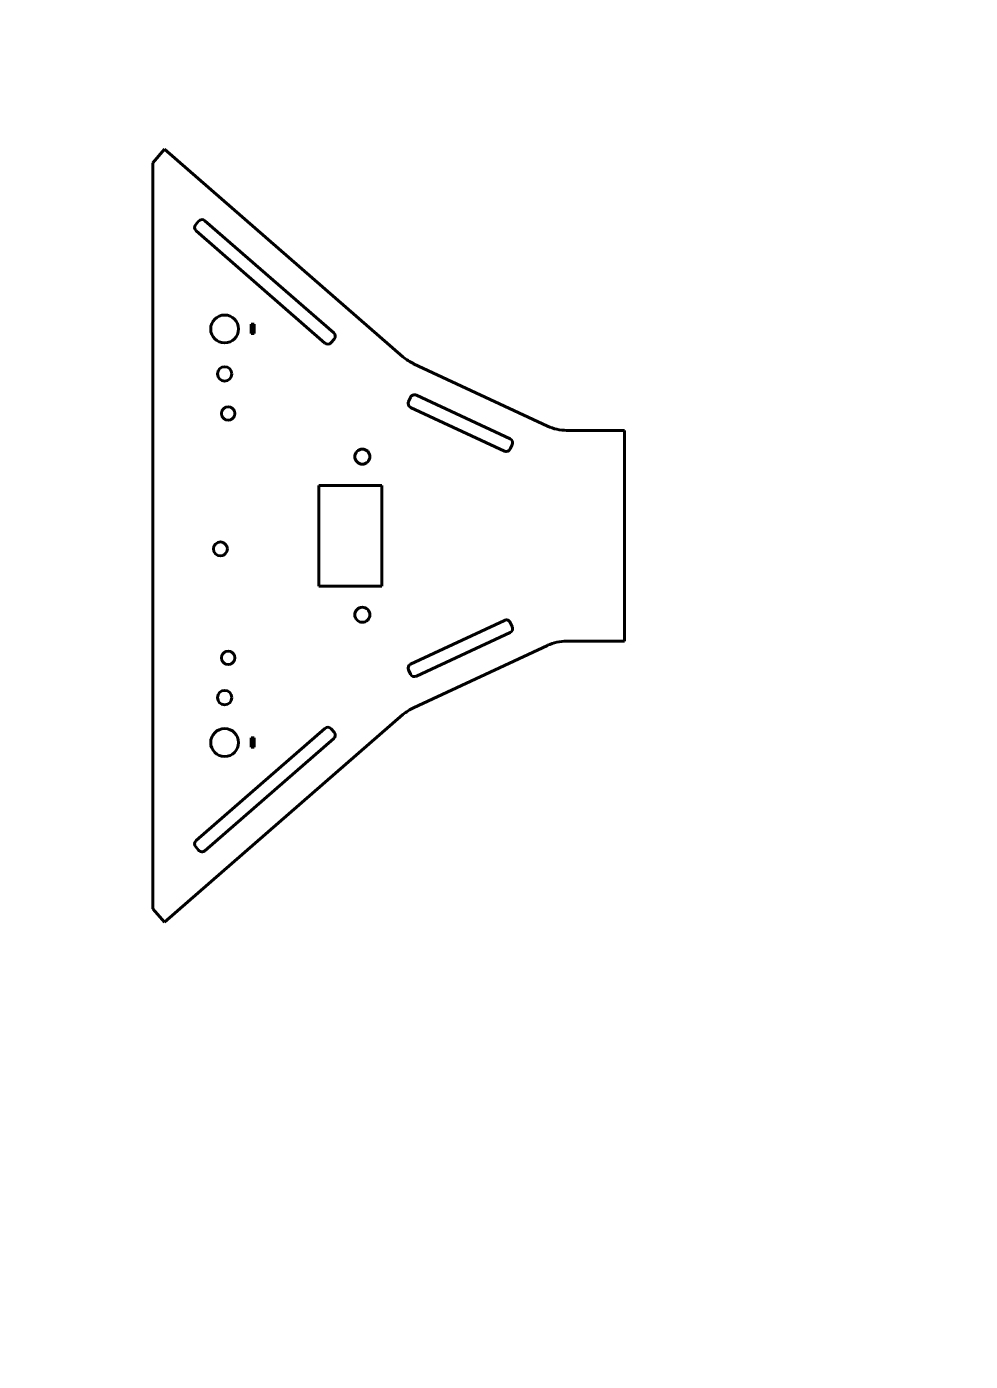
# Model space of a CAD drawing. Header units: millimetres. Extents: x 0 to 210, y 0 to 297.
import ezdxf

# ---------------------------------------------------------------- set-up
doc = ezdxf.new("R2010")
doc.units = ezdxf.units.MM
doc.linetypes.add('K5LT_BASIC', pattern=[0])
doc.layers.add('Системный слой', color=7, linetype='Continuous')

msp = doc.modelspace()

# ---------------------------------------------------------------- linework, layer by layer
at = {"layer": 'Системный слой', "color": 150, "linetype": 'K5LT_BASIC', "lineweight": 60, "true_color": 0x0080ff}
for p, q in [((30.68, 269.74), (28.05, 266.72)), ((83.74, 223.53), (30.68, 269.74)), ((28.05, 100.72), (28.05, 266.72)), ((38.26, 253.72), (37.61, 252.97)), ((68.33, 228.86), (39.67, 253.82)), ((37.7, 251.55), (66.36, 226.6)), ((49.92, 230.79), (49.92, 228.69)), ((50.6, 230.79), (49.92, 230.79)), ((50.6, 228.69), (50.6, 230.79)), ((49.92, 228.69), (50.6, 228.69)), ((67.77, 226.7), (68.43, 227.45)), ((115.93, 208.11), (86.09, 222.01)), ((85.39, 214.5), (84.97, 213.6)), ((107.57, 205.27), (86.72, 214.99)), ((85.45, 212.27), (106.3, 202.55)), ((133.05, 207.17), (120.15, 207.17)), ((133.05, 160.27), (133.05, 207.17)), ((107.63, 203.04), (108.05, 203.94)), ((65.05, 194.92), (65.05, 172.52)), ((79.05, 194.92), (65.05, 194.92)), ((79.05, 172.52), (79.05, 194.92)), ((65.05, 172.52), (79.05, 172.52)), ((106.3, 164.89), (85.45, 155.17)), ((108.05, 163.5), (107.63, 164.4)), ((86.72, 152.45), (107.57, 162.17)), ((115.93, 159.33), (86.09, 145.43)), ((133.05, 160.27), (120.15, 160.27)), ((84.97, 153.85), (85.39, 152.94)), ((83.74, 143.91), (30.68, 97.7)), ((66.36, 140.84), (37.7, 115.89)), ((68.43, 139.99), (67.77, 140.74)), ((39.67, 113.62), (68.33, 138.58)), ((50.6, 138.75), (49.92, 138.75)), ((49.92, 138.75), (49.92, 136.65)), ((49.92, 136.65), (50.6, 136.65)), ((50.6, 136.65), (50.6, 138.75)), ((37.61, 114.48), (38.26, 113.72)), ((30.68, 97.7), (28.05, 100.72))]:
    msp.add_line(p, q, dxfattribs=at)
for centre, radius in [((44.05, 229.74), 3.1), ((44.05, 219.74), 1.6), ((44.84, 210.92), 1.5), ((74.7, 201.32), 1.68), ((43.11, 180.78), 1.55), ((74.7, 166.14), 1.68), ((44.84, 156.54), 1.5), ((44.05, 147.7), 1.6), ((44.05, 137.7), 3.1)]:
    msp.add_circle(centre, radius, dxfattribs=at)
for centre, radius, start, end in [((38.36, 252.31), 1, 138.955, 228.955), ((39.02, 253.06), 1, 48.955, 138.955), ((67.68, 228.11), 1, 318.955, 48.955), ((67.02, 227.36), 1, 228.955, 318.955), ((90.31, 231.08), 10, 228.955, 245.0158), ((86.3, 214.08), 1, 65.0158, 155.0158), ((85.88, 213.17), 1, 155.0158, 245.0158), ((120.15, 217.17), 10, 245.0158, 270), ((107.15, 204.37), 1, 335.0158, 65.0158), ((106.72, 203.46), 1, 245.0158, 335.0158), ((106.72, 163.98), 1, 24.9842, 114.9842), ((107.15, 163.08), 1, 294.9842, 24.9842), ((120.15, 150.27), 10, 90, 114.9842), ((85.88, 154.27), 1, 114.9842, 204.9842), ((86.3, 153.36), 1, 204.9842, 294.9842), ((90.31, 136.37), 10, 114.9842, 131.045), ((67.02, 140.09), 1, 41.045, 131.045), ((67.68, 139.33), 1, 311.045, 41.045), ((38.36, 115.13), 1, 131.045, 221.045), ((39.02, 114.38), 1, 221.045, 311.045)]:
    msp.add_arc(centre, radius, start, end, dxfattribs=at)

doc.saveas('drawing.dxf')
